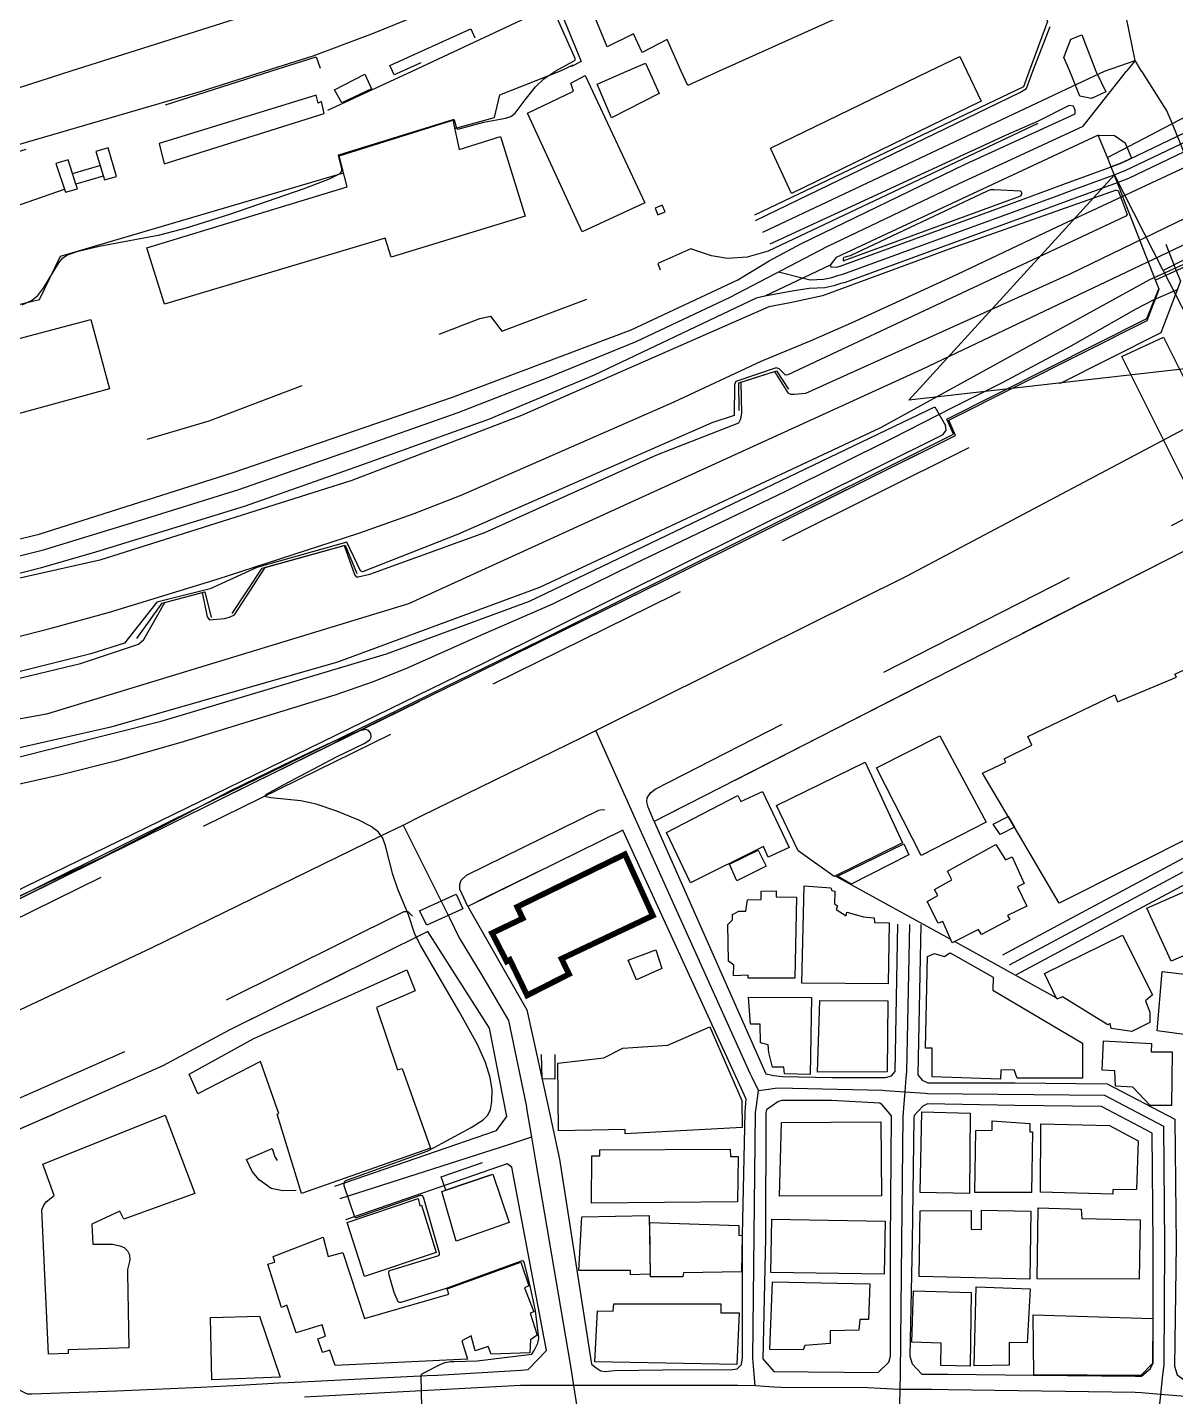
# Model space of a CAD drawing. Header units: millimetres. Extents: x 198785 to 203305, y 542885 to 545889.
# Drawn here: x 199505 to 199706, y 544272.1 to 544511.8 of the extents above; entities that cross this region are included whole.
import ezdxf

# ---------------------------------------------------------------- set-up
doc = ezdxf.new("R2010")
doc.units = ezdxf.units.MM
for name, pattern in [('FENCE_25K', [54.3, 28.7, -9.2, -16.4]), ('HIDDEN_BULD_25K', [28.8, 18.4, -10.4]), ('HIDDEN_IN_25K', [56.5, 36.5, -20])]:
    doc.linetypes.add(name, pattern=pattern)
for name, color, linetype in [('A0013114', 253, 'Continuous'), ('A0013117', 253, 'Continuous'), ('A0013118', 253, 'Continuous'), ('A0023214', 253, 'Continuous'), ('A0023217', 253, 'Continuous'), ('A0033324', 253, 'Continuous'), ('A0033327', 253, 'Continuous'), ('A0043325', 253, 'Continuous'), ('A0073340', 253, 'Continuous'), ('B0014111', 253, 'Continuous'), ('B0014112', 253, 'Continuous'), ('B0014113', 253, 'Continuous'), ('B0014115', 253, 'Continuous'), ('B0014116', 253, 'Continuous'), ('B0024120', 253, 'Continuous'), ('B0024127', 253, 'Continuous'), ('C0052211', 253, 'Continuous'), ('C0052212', 253, 'Continuous'), ('C0076116', 253, 'Continuous'), ('C0076117', 253, 'Continuous'), ('E0022115', 253, 'Continuous'), ('E0032111', 253, 'Continuous'), ('E0042326', 253, 'Continuous'), ('F0017111', 253, 'Continuous'), ('F0047224', 253, 'Continuous')]:
    doc.layers.add(name, color=color, linetype=linetype)

# ---------------------------------------------------------------- blocks, each defined once
blk = doc.blocks.new('E0042326')
at = {"layer": 'E0042326'}
for p, q in [((124.24, 18.72), (174.24, -0.03)), ((124.24, -0.03), (124.24, 18.72)), ((-0.76, -0.03), (124.24, -0.03)), ((174.24, -0.03), (124.24, -18.78)), ((124.24, -0.03), (124.24, -18.78))]:
    blk.add_line(p, q, dxfattribs=at)

msp = doc.modelspace()

# ---------------------------------------------------------------- linework, layer by layer
at = {"layer": 'A0013114'}
for points in [[(199497.13, 544356.09), (199544.59, 544379.61), (199558.8, 544386.59), (199565.74, 544390), (199583.02, 544398.48), (199594.95, 544404.36), (199599.68, 544406.7), (199616.76, 544415.12), (199667.44, 544440.42), (199666.3, 544443.08), (199701, 544460.52), (199703.08, 544466.02), (199702.44, 544467.59), (199694.05, 544489.06), (199692.42, 544492.96)], [(199733.08, 544433.24), (199614.74, 544372.82)], [(199609.21, 544371.3), (199582.13, 544357.96)], [(199575.12, 544353.57), (199540.36, 544336.26), (199528.75, 544330.02), (199498.25, 544316.55)]]:
    msp.add_lwpolyline(points, dxfattribs=at)
at = {"layer": 'A0013117'}
for points in [[(199681.01, 544504.17), (199684.01, 544512.02)], [(199632.48, 544478.05), (199678.73, 544500.47), (199679.86, 544501.16), (199681.01, 544504.17)], [(199681.01, 544504.16), (199681.01, 544504.17)], [(199489.5, 544418.9), (199507.07, 544423.14), (199541.07, 544433.92), (199579.42, 544447.13), (199610.71, 544458.87), (199629.39, 544467.64), (199634.86, 544470.97), (199640.42, 544473.92), (199669.05, 544487.83), (199688.4, 544496.69), (199688.42, 544497.37), (199688.14, 544498.07), (199687.37, 544498.19), (199681.93, 544495.41), (199676.31, 544492.98), (199634.96, 544473.91)], [(199692.42, 544492.96), (199646.57, 544471.56), (199646.3, 544471.22), (199645.55, 544470.19), (199634.09, 544464.76), (199632.59, 544464.41), (199604.2, 544450.96), (199585.71, 544443.2), (199562.52, 544434.85), (199542.99, 544427.99), (199516.97, 544419.98), (199507.29, 544417.19), (199490.36, 544412.87)], [(199675.73, 544349.48), (199732.47, 544379.85), (199734.05, 544380.44), (199734.76, 544380.89), (199735.73, 544381.96), (199736.42, 544383.64), (199736.84, 544392.73), (199736.37, 544426.44), (199733.08, 544433.24)], [(199661.39, 544354.76), (199660.85, 544328.44), (199661.65, 544327.5), (199662.59, 544327.08), (199677.88, 544327.07), (199694.03, 544326.9), (199705.85, 544320.69), (199706.06, 544298.74), (199705.79, 544277.44), (199706.26, 544275.96), (199707.65, 544274.96), (199719.05, 544274.52), (199729.94, 544274.17), (199730.42, 544274.62), (199731.98, 544297.09), (199732.28, 544301.31), (199736.46, 544361.24), (199737.16, 544371.31), (199737.4, 544374.77), (199737.18, 544375.23), (199735.98, 544376.21), (199734.21, 544376.01), (199678.06, 544345.96)], [(199582.13, 544357.96), (199592.46, 544339.82), (199596.04, 544323.43), (199597.86, 544315.06), (199598.16, 544313.68), (199603.74, 544277.81), (199604.57, 544277.14), (199605.38, 544276.64), (199606.16, 544276.54), (199607.76, 544276.69), (199616.23, 544276.84), (199628.43, 544276.9), (199629.23, 544276.97), (199630, 544277.76), (199630.2, 544278.95), (199630.21, 544300.37), (199630.64, 544321.97), (199630.72, 544322.82), (199630.85, 544324.2), (199629.38, 544327.39), (199609.21, 544371.3)], [(199614.74, 544372.82), (199634.26, 544328.63), (199635.67, 544328.36), (199637.17, 544328.16), (199645.83, 544327.97), (199655.2, 544328.02), (199656.28, 544328.31), (199656.88, 544329.05), (199657.39, 544354.84)], [(199558.85, 544308.97), (199587.15, 544318.71), (199588.94, 544321.16), (199585.9, 544336.64), (199575.12, 544353.57)], [(199637, 544323.95), (199636.38, 544323.75), (199634.41, 544322.36), (199634.28, 544321.86), (199634.21, 544299.84), (199633.77, 544278.75), (199635.66, 544276.5), (199653.9, 544276.36), (199655.78, 544278.17), (199656.09, 544279.21), (199656.1, 544299.22), (199656.28, 544321.3), (199654.65, 544323.21), (199654.22, 544323.5), (199645.74, 544323.97), (199637, 544323.95)], [(199662.56, 544323.36), (199661.74, 544322.98), (199660.23, 544321.35), (199660.17, 544320.9), (199659.9, 544299.18), (199659.48, 544279.19), (199659.85, 544277.87), (199661.55, 544276.05), (199663.28, 544276.08), (199666.18, 544276.07), (199681.14, 544275.87), (199698.94, 544275.68), (199699.99, 544275.73), (199701.59, 544277.04), (199702.05, 544278.04), (199702.06, 544298.74), (199701.88, 544318.26), (199693.03, 544322.91), (199677.84, 544323.07), (199662.56, 544323.36)], [(199498.25, 544316.55), (199498.66, 544312.89), (199502.99, 544274.07), (199503.6, 544273.33), (199505.01, 544272.6), (199505.87, 544272.59), (199520.64, 544273.16), (199535.41, 544273.79), (199542.22, 544274.11), (199549.01, 544274.52), (199550.69, 544274.6), (199557.6, 544274.96), (199574.91, 544275.8), (199576.83, 544275.91), (199591.44, 544276.76), (199592.7, 544276.89), (199595.87, 544280.19), (199589.84, 544312.29), (199588.98, 544312.86), (199560.7, 544303.09)]]:
    msp.add_lwpolyline(points, dxfattribs=at)
at = {"layer": 'A0013118'}
for points in [[(199461.36, 544504.19), (199459.67, 544510.12), (199460.47, 544513.67), (199536.04, 544533.67), (199538.9, 544531.64), (199544.72, 544514.32), (199512.61, 544504.19)], [(199596.98, 544523.63), (199565.56, 544510.77), (199554.98, 544506.82), (199546.64, 544504.18)], [(199546.63, 544504.19), (199535.44, 544500.64), (199459.74, 544478.55), (199451.42, 544504.2), (199451.42, 544504.2)], [(199512.61, 544504.19), (199512.61, 544504.19), (199466.09, 544489.17), (199461.36, 544504.2)], [(199512.61, 544504.19), (199512.61, 544504.19)], [(199546.64, 544504.18), (199546.64, 544504.18), (199546.63, 544504.18)], [(199735.08, 544504.16), (199724.6, 544498.68), (199721.35, 544496.85), (199720.11, 544496.12), (199718.94, 544495.55), (199708.93, 544490.73), (199697.73, 544485.38), (199695.77, 544484.65), (199688.41, 544481.92), (199679.23, 544478.54), (199648.18, 544467.19), (199647.42, 544467), (199646.19, 544466.62), (199644.57, 544466.27), (199641.85, 544466.12), (199638.86, 544465.67), (199634.09, 544464.76)], [(199645.55, 544470.19), (199645.67, 544469.92), (199646.61, 544469.88), (199647.29, 544470.06), (199678.19, 544481.36), (199687.37, 544484.74), (199694.68, 544487.45), (199696.56, 544488.15), (199707.63, 544493.44), (199717.78, 544498.33), (199718.7, 544498.77), (199719.85, 544499.45), (199723.17, 544501.32), (199728.6, 544504.16)]]:
    msp.add_lwpolyline(points, dxfattribs=at)
at = {"layer": 'A0023214'}
for points in [[(199700.03, 544504.16), (199700.03, 544504.16), (199698.88, 544506.05), (199697.32, 544513.77), (199676.19, 544564.03), (199651.45, 544626.36), (199628.32, 544684.63), (199621.17, 544703.06), (199619.02, 544708.6), (199614.57, 544720.06)], [(199700.03, 544504.16), (199703.93, 544497.98), (199704.37, 544497.29), (199705.14, 544495.56), (199705.38, 544494.98), (199705.86, 544493.84), (199713.95, 544473.75), (199714.37, 544473.01), (199716.88, 544468.6), (199726.53, 544451.62)], [(199497.67, 544337.04), (199526.87, 544350.77), (199566.86, 544370.28), (199570.79, 544372.19), (199574.03, 544373.79), (199602.18, 544387.6), (199604.54, 544388.76), (199607.09, 544390.03), (199658.86, 544415.79), (199717.24, 544446.71), (199726.53, 544451.62)]]:
    msp.add_lwpolyline(points, dxfattribs=at)
at = {"layer": 'A0023217'}
for points in [[(199693.52, 544504.16), (199693.52, 544504.16), (199698.88, 544506.05), (199697.36, 544504.16)], [(199498.98, 544418.13), (199507.85, 544420.36), (199524.99, 544425.63), (199542.05, 544430.96), (199561.24, 544437.64), (199580.4, 544444.39), (199596.01, 544450.46), (199611.55, 544456.86), (199628.02, 544464.62), (199644.98, 544473.46), (199667.99, 544484.43), (199679.59, 544489.82), (199689.78, 544494.54), (199690.42, 544495.35), (199697.36, 544504.16), (199697.36, 544504.16)], [(199633.72, 544475.98), (199680.65, 544498.12), (199686.96, 544501.08), (199693.52, 544504.17)], [(199633.01, 544325.69), (199631.85, 544328.02), (199631.51, 544328.71), (199613.55, 544368.58), (199611.99, 544372.06), (199604.54, 544388.76)], [(199676.9, 544347.72), (199733.34, 544377.93), (199736.82, 544379.24), (199740.7, 544380.7)], [(199570.79, 544372.19), (199578.88, 544355.93), (199580.62, 544352.45), (199584.74, 544345.61), (199589.24, 544337.98), (199592.31, 544323.16), (199592.45, 544322.29), (199593.24, 544317.57)], [(199659.39, 544354.8), (199658.87, 544329.06), (199658.78, 544327.93), (199658.58, 544325.5)], [(199632.4, 544274.01), (199632.16, 544276.75), (199631.98, 544278.85), (199632.46, 544321.92), (199632.56, 544322.59), (199633.01, 544325.69)], [(199633.01, 544325.69), (199634.32, 544325.88), (199636.33, 544326.17), (199654.71, 544325.77), (199655.18, 544325.74), (199658.58, 544325.5)], [(199658.58, 544325.5), (199658.41, 544323.43), (199658.22, 544321.1), (199658, 544299.2), (199657.75, 544276.2), (199657.71, 544273.36)], [(199658.58, 544325.5), (199662.14, 544325.25), (199662.57, 544325.22), (199693.53, 544324.9), (199703.86, 544319.47), (199704.06, 544298.74), (199703.92, 544277.74), (199703.65, 544275.36), (199703.33, 544272.52)], [(199593.24, 544317.57), (199589.43, 544316.25), (199559.72, 544306.76)], [(199593.24, 544317.57), (199593.89, 544313.69), (199599.61, 544280.2), (199600.17, 544276.74), (199600.6, 544274.09)], [(199600.6, 544274.09), (199593.02, 544274.09), (199591.34, 544274.09), (199557.84, 544272.27), (199553.53, 544272.05)], [(199632.4, 544274.01), (199629.37, 544274.07), (199628.33, 544274.1), (199606.28, 544274.08), (199600.6, 544274.09)], [(199600.6, 544274.09), (199601.09, 544271.1), (199601.85, 544266.44), (199605.72, 544245.51), (199608.51, 544226.44), (199610.17, 544207.08), (199611.77, 544187.97), (199612.05, 544185.52), (199612.62, 544180.5)], [(199657.71, 544273.36), (199654.25, 544273.53), (199652.13, 544273.64), (199636.96, 544273.72), (199635.64, 544273.8), (199632.4, 544274.01)], [(199657.71, 544273.36), (199657.68, 544270.81), (199657.63, 544267.34), (199656.61, 544214.56), (199655.73, 544161.08), (199655.57, 544159.53), (199655.16, 544155.43)], [(199703.33, 544272.52), (199700.04, 544272.78), (199698.88, 544272.87), (199666.15, 544273.32), (199663.28, 544273.36), (199661.17, 544273.36), (199657.71, 544273.36)], [(199703.33, 544272.52), (199703.02, 544269.73), (199702.77, 544267.49), (199702.45, 544212.52), (199701.93, 544156.66), (199701.26, 544154.39), (199699.91, 544149.83)], [(199734.13, 544271.34), (199729.95, 544271.46), (199709.27, 544272.04), (199707.67, 544272.17), (199703.33, 544272.52)]]:
    msp.add_lwpolyline(points, dxfattribs=at)
at = {"layer": 'A0033324', "linetype": 'HIDDEN_IN_25K', "flags": 128}
for points in [[(199696.56, 544488.15), (199694.68, 544487.45), (199694.05, 544489.06), (199692.42, 544492.96), (199695.27, 544492.94), (199697.18, 544491.64), (199698.29, 544488.97), (199696.56, 544488.15)], [(199502.04, 544355.17), (199499.98, 544354.79), (199498.65, 544354.79), (199495.9, 544355.61), (199497.13, 544356.09), (199544.59, 544379.61), (199583.02, 544398.48), (199616.76, 544415.12), (199667.44, 544440.42), (199666.3, 544443.08), (199701, 544460.52), (199703.08, 544466.02), (199702.44, 544467.59), (199695.77, 544484.65), (199697.73, 544485.38), (199699.44, 544486.2), (199699.82, 544485.27), (199706.15, 544469.08), (199706.83, 544467.43), (199703.39, 544458.37), (199674.14, 544443.62), (199671.31, 544439), (199618.09, 544412.44), (199584.34, 544395.79), (199545.91, 544376.92), (199502.04, 544355.17)], [(199619.25, 544375.12), (199614.74, 544372.82), (199613.66, 544375.33), (199613.43, 544376.23), (199613.52, 544376.97), (199614.07, 544377.84), (199614.87, 544378.5), (199728.54, 544436.53), (199729.17, 544436.75), (199729.91, 544436.75), (199730.83, 544436.42), (199733.08, 544433.24), (199619.25, 544375.12)], [(199585.22, 544359.48), (199582.13, 544357.96), (199580.72, 544360.94), (199580.72, 544361.77), (199580.94, 544362.53), (199581.86, 544363.4), (199605.02, 544374.81), (199605.58, 544374.89), (199606.11, 544374.85), (199606.92, 544374.34), (199609.21, 544371.3), (199585.22, 544359.48)], [(199502.97, 544318.63), (199498.25, 544316.55), (199497.98, 544319.91), (199498.31, 544321.64), (199498.94, 544322.26), (199500.43, 544322.98), (199500.95, 544323.2), (199526.55, 544334.51), (199538.06, 544340.7), (199570.5, 544356.85), (199570.94, 544357.05), (199571.64, 544357.05), (199575.12, 544353.57), (199540.36, 544336.26), (199528.75, 544330.02), (199502.97, 544318.63)]]:
    msp.add_lwpolyline(points, dxfattribs=at)
at = {"layer": 'A0033327'}
msp.add_lwpolyline([(199636.5, 544469.04), (199640.61, 544467.99), (199642, 544467.63), (199644.37, 544467.76), (199645.81, 544468.08), (199647.02, 544468.44), (199647.73, 544468.63), (199678.71, 544479.95), (199685.27, 544482.36), (199687.89, 544483.33), (199695.22, 544486.05), (199697.14, 544486.76), (199706.84, 544491.4), (199708.28, 544492.08), (199716.56, 544496.07)], dxfattribs=at)
at = {"layer": 'A0043325'}
for points in [[(199687.5, 544504.16), (199686.44, 544506.56), (199687.62, 544509.78), (199689.56, 544510.51), (199692.04, 544504.16), (199692.04, 544504.16)], [(199692.04, 544504.17), (199693.78, 544500.55), (199691.25, 544499.37), (199689.24, 544499.81), (199687.5, 544504.17), (199687.5, 544504.17)], [(199716.94, 544431.44), (199709.62, 544428.05), (199696.6, 544454.2), (199703.88, 544457.6), (199716.94, 544431.44)], [(199581.23, 544357.52), (199574.93, 544354.65), (199573.66, 544357.2), (199580.06, 544360.1), (199581.23, 544357.52)]]:
    msp.add_lwpolyline(points, dxfattribs=at)
at = {"layer": 'A0073340'}
msp.add_lwpolyline([(199726.09, 544478.34), (199702.44, 544467.59), (199694.05, 544489.06), (199716.71, 544500.9), (199726.09, 544478.34)], dxfattribs=at)
at = {"layer": 'B0014111'}
for points in [[(199619.47, 544504.17), (199619.47, 544504.17), (199616.98, 544509.7), (199612.6, 544507.43), (199611.12, 544510.71), (199606.48, 544508.43), (199603.31, 544516.2), (199612.17, 544520.24), (199612.03, 544520.59), (199639.78, 544533.34), (199639.95, 544533.01), (199640.92, 544533.49), (199649.23, 544515.22), (199648.35, 544514.74), (199648.54, 544514.29), (199626.12, 544504.17), (199626.12, 544504.17)], [(199609.93, 544504.17), (199609.93, 544504.17), (199613.21, 544505.6), (199613.85, 544504.17)], [(199662.84, 544504.17), (199662.84, 544504.17), (199668.21, 544506.77), (199669.45, 544504.17), (199669.45, 544504.16)], [(199613.09, 544481.13), (199602.13, 544476.05), (199592.53, 544496.81), (199600.58, 544500.69), (199600.11, 544502.05), (199602.62, 544503.43), (199613.09, 544481.13)], [(199613.85, 544504.18), (199613.85, 544504.18), (199615.59, 544500.28), (199607.26, 544496.02), (199604.75, 544501.91), (199609.93, 544504.18)], [(199626.12, 544504.17), (199620.59, 544501.68), (199619.47, 544504.18)], [(199669.45, 544504.17), (199671.94, 544498.91), (199638.75, 544482.77), (199635.06, 544490.68), (199662.84, 544504.17)], [(199579.47, 544495.61), (199580.61, 544490.45), (199587.8, 544492.73), (199592.14, 544478.78), (199568.72, 544471.59), (199567.67, 544474.92), (199529, 544463.36), (199525.94, 544473.27), (199561, 544483.93), (199559.59, 544489.33), (199579.47, 544495.61)], [(199492.01, 544462.61), (199493.82, 544454.8), (199516.16, 544460.7), (199519.42, 544448.54), (199477.98, 544437.24), (199475.03, 544448.27), (199473.54, 544448.09), (199471.3, 544456.89), (199492.01, 544462.61)], [(199710.51, 544400.78), (199716.43, 544388.63), (199716.86, 544388.86), (199722.54, 544377.07), (199685.62, 544358.49), (199677.78, 544371.82), (199672.21, 544381.3), (199676.29, 544383.18), (199675.99, 544383.78), (199680.84, 544386.2), (199680.14, 544387.67), (199695.33, 544394.99), (199695.83, 544393.75), (199706.12, 544398.06), (199705.86, 544398.59), (199710.51, 544400.78)], [(199672.8, 544372.7), (199661.46, 544366.85), (199653.64, 544382.22), (199664.69, 544387.84), (199672.8, 544372.7)], [(199658.21, 544369.09), (199646.25, 544363.19), (199639.94, 544367.69), (199636.11, 544375.64), (199651.64, 544383.2), (199658.21, 544369.09)], [(199633.68, 544378.06), (199638.33, 544368.26), (199634.7, 544366.55), (199633.88, 544368.41), (199621.08, 544362.05), (199616.88, 544370.87), (199629.38, 544377.36), (199629.91, 544376.31), (199633.68, 544378.06)], [(199659.3, 544366.96), (199649.19, 544361.86), (199646.79, 544363.25), (199658.42, 544368.93), (199659.3, 544366.96)], [(199639.62, 544359.54), (199639.32, 544345.41), (199631.2, 544345.39), (199631.18, 544345.89), (199628.6, 544345.8), (199628.65, 544347.69), (199627.74, 544348.38), (199627.59, 544354.77), (199628.44, 544355.62), (199628.46, 544356.56), (199629.53, 544357.12), (199630.76, 544357.1), (199631.06, 544359.09), (199633.45, 544359.17), (199633.46, 544360.6), (199636.07, 544360.65), (199636.05, 544359.64), (199639.62, 544359.54)], [(199566.11, 544340.27), (199569.81, 544329.32), (199570.63, 544329.59), (199575.55, 544315.6), (199552.98, 544307.67), (199548.74, 544321.59), (199549.01, 544321.67), (199548.78, 544322.33), (199545.81, 544330.78), (199534.88, 544325.14), (199533.33, 544328.58), (199544.63, 544334.83), (199571.41, 544346.84), (199572.89, 544343.19), (199566.11, 544340.27)], [(199630.12, 544319.26), (199609.67, 544318.14), (199609.67, 544318.9), (199597.98, 544318.63), (199597.85, 544330.48), (199605.93, 544331.43), (199609.22, 544333.12), (199617.12, 544333.63), (199624.49, 544336.86), (199630.08, 544323.97), (199630.12, 544319.26)], [(199628.02, 544315.45), (199628.06, 544314.16), (199629.41, 544314.15), (199629.31, 544306.22), (199603.77, 544306.01), (199603.84, 544314.28), (199605.23, 544314.26), (199605.21, 544315.31), (199628.02, 544315.45)], [(199578.24, 544308.25), (199586.04, 544310.91), (199586.48, 544311.07), (199589.32, 544302.63), (199580.09, 544299.36), (199577.58, 544308.02), (199578.24, 544308.25)], [(199573.43, 544306.84), (199573.7, 544305.52), (199573.98, 544305.63), (199576.56, 544297.35), (199564.05, 544293.16), (199561.02, 544302.61), (199573.43, 544306.84)], [(199670.18, 544290.37), (199670.03, 544277.48), (199664.91, 544277.59), (199664.95, 544281.48), (199659.83, 544281.68), (199660.1, 544290.66), (199670.18, 544290.37)], [(199680.55, 544291), (199680.03, 544281.55), (199676.84, 544281.61), (199676.83, 544277.65), (199670.71, 544277.53), (199671.1, 544291.36), (199680.55, 544291)], [(199549.28, 544275.51), (199537.28, 544275.07), (199537.08, 544285.99), (199545.65, 544286.19), (199549.28, 544275.51)], [(199701.91, 544277.94), (199699.92, 544275.85), (199681.19, 544275.94), (199681.05, 544286.46), (199701.97, 544285.82), (199701.91, 544277.94)]]:
    msp.add_lwpolyline(points, dxfattribs=at)
at = {"layer": 'B0014111', "const_width": 1}
msp.add_lwpolyline([(199598.51, 544348.79), (199599.82, 544346.09), (199592.49, 544342.37), (199589.47, 544348.61), (199588.91, 544348.3), (199586.34, 544353.27), (199591.71, 544355.84), (199590.75, 544357.87), (199609.6, 544367.08), (199614.49, 544356.34), (199598.51, 544348.79)], dxfattribs=at)
at = {"layer": 'B0014112'}
for points in [[(199674.5, 544368.76), (199676.23, 544366.09), (199677.38, 544366.61), (199679.5, 544361.94), (199678.3, 544361.37), (199679.95, 544357.99), (199676.59, 544356.34), (199676.96, 544355.64), (199672.02, 544353.03), (199671.46, 544353.89), (199666.86, 544351.6), (199665.23, 544355.3), (199664.4, 544355.04), (199662.51, 544358.82), (199664.35, 544359.85), (199663.77, 544360.93), (199666.84, 544362.58), (199666.04, 544364.12), (199674.5, 544368.76)], [(199705.39, 544332.46), (199705.24, 544323.09), (199701.53, 544323.12), (199698.52, 544326.28), (199695.49, 544326.49), (199695.37, 544329.18), (199693.11, 544329.27), (199693.35, 544334.41), (199701.75, 544333.97), (199701.69, 544332.47), (199705.39, 544332.46)], [(199641.09, 544281.07), (199640.81, 544280.29), (199634.96, 544280.35), (199635.44, 544292.22), (199652.49, 544291.85), (199652.22, 544285.63), (199650.7, 544285.61), (199650.56, 544283.78), (199645.53, 544283.66), (199645.53, 544281.4), (199641.09, 544281.07)]]:
    msp.add_lwpolyline(points, dxfattribs=at)
at = {"layer": 'B0014113'}
for points in [[(199716.89, 544358.63), (199717.05, 544357.71), (199717.48, 544357.83), (199717.84, 544356.29), (199716.36, 544355.44), (199716.41, 544354.88), (199715.46, 544354.95), (199714.3, 544353.02), (199713.54, 544352.61), (199713.62, 544351.99), (199705.19, 544348.34), (199700.97, 544357.64), (199716.97, 544364.73), (199718.41, 544361.03), (199718, 544359.09), (199716.89, 544358.63)], [(199646.56, 544357.43), (199648.33, 544356.28), (199648.44, 544356.96), (199651.34, 544356.1), (199653.24, 544355.95), (199653.27, 544355.12), (199655.86, 544355.09), (199655.69, 544344.38), (199640.55, 544344.52), (199640.98, 544361.53), (199645.62, 544361.22), (199645.82, 544360.71), (199646.32, 544360.64), (199646.3, 544358.4), (199646.8, 544358.06), (199646.56, 544357.43)], [(199701.92, 544342.45), (199700.7, 544341.44), (199701.49, 544339.45), (199701.5, 544337.61), (199698.31, 544336.03), (199694.69, 544336.57), (199694.54, 544337.47), (199694.13, 544337.22), (199686.17, 544342.12), (199685.2, 544341.69), (199683.04, 544346.2), (199696.7, 544352.9), (199701.92, 544342.45)], [(199716.36, 544345.03), (199715.74, 544334.43), (199702.75, 544336.16), (199703.66, 544346.57), (199716.36, 544345.03)], [(199642.25, 544342), (199642.04, 544328.5), (199637.54, 544328.65), (199637.43, 544329.81), (199635.42, 544329.81), (199634.81, 544332.4), (199634.7, 544333.71), (199633.33, 544334.09), (199633.25, 544337.36), (199631.57, 544337.35), (199631.24, 544342.06), (199642.25, 544342)], [(199655.62, 544341.42), (199655.53, 544328.98), (199643.31, 544328.95), (199643.73, 544341.5), (199655.62, 544341.42)], [(199534.32, 544307.66), (199521.92, 544303.22), (199521.19, 544304.59), (199516.31, 544302.34), (199516.5, 544298.81), (199519.94, 544298.81), (199521.18, 544298.53), (199521.98, 544298.22), (199522.57, 544297.62), (199522.87, 544296.94), (199522.96, 544295.99), (199522.57, 544294.39), (199522.55, 544293.76), (199522.79, 544280.64), (199512.16, 544280.32), (199512.17, 544279.67), (199508.73, 544279.54), (199507.57, 544304.8), (199507.89, 544305.63), (199508.34, 544306.25), (199509.69, 544307.31), (199507.75, 544312.85), (199529.15, 544321.38), (199534.32, 544307.66)], [(199670.05, 544321.73), (199669.89, 544307.7), (199661.28, 544307.88), (199661.54, 544321.99), (199670.05, 544321.73)], [(199680.94, 544318.48), (199680.74, 544307.87), (199670.86, 544307.88), (199671, 544318.74), (199673.87, 544318.76), (199673.9, 544320.38), (199680.45, 544319.95), (199680.49, 544318.51), (199680.94, 544318.48)], [(199654.37, 544320.25), (199654.51, 544307.26), (199636.66, 544307.2), (199636.99, 544320.1), (199654.37, 544320.25)], [(199695.01, 544308.34), (199694.98, 544307.59), (199682.35, 544307.92), (199682.41, 544319.87), (199694.41, 544319.62), (199699.42, 544316.92), (199699.14, 544308.41), (199695.01, 544308.34)], [(199614.05, 544293.54), (199610.56, 544293.46), (199610.58, 544294.22), (199601.55, 544294.2), (199602.08, 544303.6), (199613.82, 544303.85), (199614.05, 544293.54)], [(199680.65, 544304.61), (199680.45, 544292.68), (199661.12, 544293.14), (199661.29, 544304.65), (199670.18, 544304.73), (199670.18, 544301.43), (199671.99, 544301.39), (199672.01, 544304.77), (199680.65, 544304.61)], [(199699.79, 544303.07), (199699.61, 544292.66), (199681.76, 544292.74), (199681.93, 544305.16), (199689.47, 544304.97), (199689.6, 544303.29), (199699.79, 544303.07)], [(199619.85, 544293.81), (199619.75, 544293.11), (199614.07, 544293.12), (199613.94, 544302.62), (199629.52, 544302.06), (199629.54, 544300.37), (199630.15, 544300.33), (199630.02, 544293.98), (199619.85, 544293.81)], [(199655.14, 544302.87), (199655, 544293.57), (199635.14, 544293.88), (199635.33, 544303.17), (199655.14, 544302.87)], [(199556.79, 544300.04), (199557.64, 544296.68), (199560.23, 544297.36), (199564.03, 544285.82), (199578.79, 544290.07), (199578.48, 544290.97), (199591.41, 544295.68), (199592.79, 544291.52), (199592.05, 544291.16), (199593.69, 544286.95), (199593.01, 544286.72), (199594.23, 544282.86), (199593.1, 544282.05), (199592.95, 544279.81), (199586.2, 544279.53), (199585.67, 544280.88), (199583.41, 544280.17), (199582.68, 544282.74), (199581.05, 544281.92), (199582.06, 544278.71), (199558.88, 544277.6), (199557.96, 544280.28), (199556.7, 544279.83), (199555.85, 544282.25), (199557.2, 544282.7), (199556.62, 544284.72), (199552.04, 544283.3), (199550.46, 544288.11), (199549.52, 544287.73), (199547.11, 544295.32), (199548.35, 544295.65), (199548.06, 544296.66), (199556.79, 544300.04)], [(199626.4, 544288.35), (199626.39, 544286.81), (199629.59, 544286.79), (199629.22, 544277.74), (199604.36, 544278.24), (199604.79, 544287.12), (199607.55, 544287.1), (199607.66, 544288.36), (199626.4, 544288.35)]]:
    msp.add_lwpolyline(points, dxfattribs=at)
at = {"layer": 'B0014115'}
msp.add_lwpolyline([(199666.55, 544349.81), (199674.08, 544345.58), (199673.97, 544343.28), (199689.66, 544333.99), (199689.7, 544327.87), (199678.24, 544327.86), (199677.75, 544329.32), (199675.41, 544329.26), (199675.34, 544327.73), (199663.36, 544328.13), (199663.35, 544333.12), (199662.19, 544333.12), (199662.57, 544349.15), (199663.77, 544349.72), (199665.46, 544349.15), (199666.55, 544349.81)], dxfattribs=at)
at = {"layer": 'B0014116', "linetype": 'HIDDEN_BULD_25K', "flags": 128}
for points in [[(199568.91, 544504.18), (199568.91, 544504.18), (199568.48, 544505.19), (199582.64, 544511.6), (199583.34, 544509.97), (199570.65, 544504.18)], [(199565.27, 544501.07), (199560.05, 544498.63), (199558.75, 544500.88), (199564.1, 544503.66), (199565.27, 544501.07)], [(199570.65, 544504.18), (199570.65, 544504.18), (199569.2, 544503.52), (199568.91, 544504.18)], [(199677.76, 544371.82), (199675.27, 544370.53), (199674.08, 544372.34), (199676.66, 544373.69), (199677.76, 544371.82)], [(199634.33, 544364.98), (199629.21, 544362.42), (199627.93, 544365.32), (199632.94, 544367.81), (199634.33, 544364.98)], [(199552.08, 544308.19), (199549.74, 544308.15), (199547.71, 544308.58), (199545.59, 544310.06), (199544.34, 544311.52), (199543.4, 544313.63), (199547.85, 544315.57), (199548.32, 544314.11), (199548.86, 544313.27), (199550.01, 544312.83), (199551.35, 544312.75), (199552.08, 544308.19)], [(199586.04, 544310.91), (199578.24, 544308.25), (199577.46, 544310.62), (199585.28, 544313.34), (199586.04, 544310.91)]]:
    msp.add_lwpolyline(points, dxfattribs=at)
at = {"layer": 'B0024120', "linetype": 'FENCE_25K', "flags": 128}
for points in [[(199572.39, 544504.18), (199597.78, 544516.08)], [(199547.65, 544504.18), (199555.59, 544506.71), (199556.28, 544504.68)], [(199487.01, 544476.48), (199485.11, 544484.27), (199547.65, 544504.18), (199547.65, 544504.19)], [(199557.62, 544497.34), (199572.39, 544504.18), (199572.39, 544504.18)], [(199502.67, 544480.45), (199511.52, 544483.49)], [(199471.93, 544454.35), (199452.2, 544448.33), (199450.04, 544442.05), (199449.31, 544441.16), (199448.63, 544440.83), (199447.03, 544440.49), (199445.5, 544440.47), (199428.83, 544444.81), (199427.36, 544445.24), (199426.82, 544445.12), (199426.05, 544444.72), (199425.56, 544444), (199424.27, 544439.85), (199462.83, 544427.8), (199470.39, 544427.21), (199488.19, 544429.26), (199505.11, 544433.6), (199536.84, 544442.98), (199584.24, 544460.86), (199586.06, 544461.26), (199588.05, 544458.65), (199615.97, 544469.14), (199615.6, 544470.4), (199620.94, 544472.74)]]:
    msp.add_lwpolyline(points, dxfattribs=at)
at = {"layer": 'B0024127'}
msp.add_lwpolyline([(199615.35, 544479.03), (199616.62, 544479.55), (199616.15, 544480.69), (199614.88, 544480.17), (199615.35, 544479.03)], dxfattribs=at)
at = {"layer": 'C0052211'}
for points in [[(199598.22, 544504.18), (199600.54, 544505.26)], [(199579.79, 544494.13), (199586.8, 544496.05), (199587.69, 544500.06), (199598.22, 544504.18)], [(199598.22, 544504.17), (199598.22, 544504.18), (199598.22, 544504.18)], [(199492.51, 544460.71), (199507.13, 544464.2), (199510.85, 544471.77), (199560.37, 544486.36)], [(199695.57, 544483.36), (199666.33, 544473.04), (199644.19, 544464.82), (199638.5, 544463.61), (199634.81, 544462.94), (199591.52, 544443.87), (199561.83, 544432.54), (199517.69, 544418.57), (199495.07, 544413.49), (199485.84, 544411.47), (199477.39, 544411.13), (199469.58, 544411.34), (199463.57, 544412.67)], [(199674.23, 544483.41), (199673.6, 544483.41), (199673.02, 544483.19), (199649.01, 544471.87), (199647.92, 544471.54), (199647.78, 544471.3), (199647.81, 544470.96)], [(199497.23, 544356.56), (199530.5, 544373.08), (199594.98, 544404.6), (199667.14, 544440.61), (199665.93, 544443.25), (199700.96, 544460.9), (199703.02, 544466.07)], [(199132.99, 544403.16), (199133.34, 544402.75), (199169.78, 544418.79), (199216.3, 544437.47), (199223.25, 544439.8), (199234.08, 544441.42), (199248.33, 544441.85), (199263.45, 544441.45), (199276.22, 544438.99), (199296.68, 544432.38), (199433.26, 544381), (199495.33, 544357.59), (199496.45, 544357.59), (199497.46, 544357.95), (199585.08, 544400.65), (199665.32, 544440.56), (199665.85, 544441.3), (199665.7, 544442.14)]]:
    msp.add_lwpolyline(points, dxfattribs=at)
at = {"layer": 'C0052212'}
for points in [[(199695.57, 544483.36), (199695.92, 544483.29), (199697.5, 544479.11), (199697.27, 544478.79), (199638.1, 544451), (199637.69, 544450.98), (199636.6, 544452.06), (199636.08, 544452.25), (199628.99, 544449.86), (199628.77, 544449.28), (199628.72, 544443.9), (199624.84, 544442.62), (199580.28, 544423.08), (199563.65, 544416.5), (199563.31, 544416.67), (199560.96, 544421.71), (199545.17, 544417.28), (199537.03, 544413.53), (199527.71, 544411.21), (199522.05, 544404.05), (199516.15, 544402.19), (199488.23, 544395.21)], [(199647.81, 544470.96), (199678.9, 544482.35), (199679.06, 544482.65), (199679.06, 544482.92), (199678.84, 544483.19), (199674.23, 544483.41)], [(199132.99, 544403.16), (199131.08, 544412.09), (199131.45, 544412.68), (199182.42, 544432.46), (199211.2, 544442.97), (199236.7, 544448.35), (199252.72, 544449.14), (199270.27, 544447.27), (199295.14, 544440.75), (199326.86, 544429.14), (199395.63, 544402.83), (199415.34, 544395.23), (199447.43, 544380.85), (199455.07, 544379.57), (199460.99, 544379.03), (199476.6, 544378.61), (199485.05, 544379.49), (199528.43, 544390.37), (199567.86, 544402.16), (199592.89, 544411.38), (199663.82, 544445.42), (199665.7, 544442.14)]]:
    msp.add_lwpolyline(points, dxfattribs=at)
at = {"layer": 'C0076116'}
for points in [[(199629.59, 544444.77), (199629.56, 544449.59), (199636.11, 544451.69), (199638.23, 544448.52)], [(199540.88, 544409.24), (199546.11, 544417.15), (199560.67, 544421.19), (199562.71, 544416.24)], [(199524.17, 544404.88), (199528.61, 544411.02), (199536.09, 544413.01), (199537.17, 544408.54)]]:
    msp.add_lwpolyline(points, dxfattribs=at)
at = {"layer": 'C0076117'}
for points in [[(199555.57, 544499.95), (199528.11, 544491.52), (199528.97, 544487.98), (199556.96, 544496.77), (199556.48, 544498.84), (199555.94, 544498.6), (199555.57, 544499.95)], [(199519.15, 544490.73), (199517, 544490.09), (199518.51, 544485.17), (199520.65, 544485.74), (199519.15, 544490.73)], [(199512.92, 544486.25), (199512.14, 544488.64), (199510.01, 544488.04), (199511.68, 544483), (199513.8, 544483.55), (199513.52, 544484.4)], [(199512.92, 544486.25), (199517.73, 544487.68)], [(199513.52, 544484.4), (199512.92, 544486.25)], [(199518.31, 544485.8), (199513.52, 544484.4)], [(199611.64, 544345.07), (199610.17, 544348.53), (199615.01, 544350.32), (199616.07, 544347.06), (199611.64, 544345.07)], [(199597.32, 544332.03), (199597.33, 544327.68), (199595.11, 544327.76), (199595.01, 544332.03)]]:
    msp.add_lwpolyline(points, dxfattribs=at)
at = {"layer": 'E0022115'}
msp.add_lwpolyline([(199771.35, 544504.15), (199771.35, 544504.15), (199661.54, 544451.93), (199571.74, 544410.94), (199508.38, 544391.59), (199482.05, 544386.89), (199465.31, 544386.85), (199455.26, 544387.32), (199449.17, 544388.14), (199441.24, 544390.81), (199380.35, 544414.61), (199296.92, 544447.36), (199276.45, 544452.9), (199261.57, 544455.5), (199251.04, 544456.49), (199244.36, 544456.49), (199234.72, 544454.96), (199205.62, 544446.96)], dxfattribs=at)
at = {"layer": 'E0032111'}
for points in [[(199782.07, 544504.15), (199779.46, 544502.96), (199749.56, 544488.87), (199726.46, 544478.89), (199701.41, 544467.65), (199654.35, 544441.73), (199594.63, 544413.76), (199559.29, 544400.68), (199519.61, 544389.33), (199479.37, 544380.25), (199471.79, 544379.77), (199463.08, 544380), (199450.64, 544381.21), (199443.62, 544383.47), (199415.55, 544396.8), (199372.71, 544413.15), (199329.52, 544430.05), (199297.55, 544442.87), (199280.82, 544447.5), (199266.39, 544449.96), (199251.63, 544451.04), (199242.72, 544450.97), (199227.92, 544448.55), (199216.08, 544445.69)], [(199490.94, 544394.9), (199514.33, 544400.46), (199524.49, 544403.86), (199525.43, 544404.67), (199529.07, 544411.14), (199535.63, 544412.89), (199536.51, 544408.62), (199536.91, 544408.1), (199539.53, 544408.37), (199540.39, 544408.61), (199541.27, 544409), (199546.64, 544417.3), (199560.46, 544421.13), (199562.28, 544416.06), (199562.54, 544415.63), (199562.92, 544415.63), (199564.95, 544416.14), (199585.06, 544423.41), (199615.21, 544436.99), (199629.57, 544442.63), (199629.9, 544443.33), (199630.07, 544444.28), (199629.94, 544449.72), (199635.81, 544451.59), (199638.11, 544447.88), (199638.56, 544447.65), (199639.23, 544447.61), (199641.27, 544447.8), (199687.54, 544468.71), (199726.19, 544487.4)]]:
    msp.add_lwpolyline(points, dxfattribs=at)
at = {"layer": 'F0017111'}
for points, elevation in [([(199597.37, 544504.17), (199597.37, 544504.18), (199600.48, 544505.86), (199600.87, 544506.13), (199600.92, 544506.41), (199597.34, 544514.41)], 10), ([(199496.16, 544403.35), (199509.2, 544406.65), (199519.37, 544409.49), (199538.25, 544415.24), (199546.9, 544418.03), (199563.01, 544423.3), (199572.74, 544426.75), (199580.97, 544429.97), (199593.61, 544435.47), (199618.25, 544446.29), (199633.47, 544453.39), (199642.21, 544457.03), (199649.27, 544460.1), (199667.84, 544468.61), (199685.39, 544477.01), (199710.41, 544488.67), (199719.19, 544492.64), (199727.79, 544496.13), (199734.29, 544499.08), (199744.56, 544504.13)], 10), ([(199504.11, 544463.28), (199505.76, 544464.02), (199506.83, 544464.9), (199507.93, 544466.28), (199510.55, 544470.62), (199511.24, 544471.48), (199512.06, 544472.01), (199513.92, 544472.68), (199517.61, 544473.53), (199528.22, 544475.53), (199532.9, 544476.73), (199540.48, 544479.13), (199553.48, 544483.62), (199557.93, 544485.34), (199559.75, 544486.28), (199559.93, 544486.48), (199560.07, 544486.79), (199560.04, 544487.05), (199559.48, 544489.41), (199559.47, 544489.49), (199559.55, 544489.55), (199579.54, 544495.73), (199579.64, 544495.73), (199579.74, 544495.68), (199580.13, 544494.22), (199580.18, 544494.14), (199580.26, 544494.07), (199580.39, 544494.01), (199584.92, 544495.24), (199588.7, 544495.94), (199589.64, 544496.24), (199590.4, 544496.82), (199592.16, 544499.14), (199593.93, 544501.41), (199595.43, 544502.83), (199597.31, 544504.14)], 10), ([(199597.31, 544504.14), (199597.37, 544504.18)], 10), ([(199706.38, 544465.98), (199702.18, 544464.12), (199699, 544462.52), (199687.64, 544456.03), (199675.64, 544449.59), (199667.01, 544445.28), (199656.36, 544439.87), (199637.71, 544430.59), (199611.15, 544417.86), (199596.92, 544410.89), (199583.92, 544405.19), (199571.52, 544399.63), (199565.55, 544397.26), (199558.85, 544394.94), (199531.7, 544386.61), (199520.42, 544383.39), (199510.94, 544381.01), (199496.9, 544377.84)], 10), ([(199574.04, 544270.3), (199573.92, 544275.74), (199574.03, 544276.02), (199574.17, 544276.15), (199577.4, 544277.83), (199578.17, 544278.08), (199579.07, 544278.25), (199579.74, 544278.3), (199583.77, 544278.39), (199593.29, 544279.58), (199593.74, 544280.2), (199594.34, 544281.48), (199594.55, 544282.36), (199593.94, 544287.14), (199593.05, 544291.54), (199592, 544295.68), (199591.83, 544295.84), (199591.67, 544295.87), (199591.47, 544295.85), (199578.3, 544291.06), (199570.38, 544288.61), (199570.15, 544288.61), (199569.91, 544288.72), (199569.24, 544290.33), (199568.37, 544293.37), (199568.26, 544293.99), (199568.32, 544294.14), (199568.44, 544294.22), (199577.01, 544296.83), (199577.15, 544297.03), (199577.15, 544297.22), (199574.38, 544307.03), (199574.16, 544307.28), (199574.02, 544307.35), (199573.79, 544307.35), (199562.56, 544303.41), (199562.45, 544303.41), (199562.32, 544303.55), (199560.48, 544309.03), (199560.52, 544309.71), (199560.76, 544309.94), (199574.97, 544315.11), (199576.21, 544315.73), (199582.71, 544319.24), (199584.8, 544320.6), (199585.62, 544321.42), (199586.09, 544322.4), (199586.33, 544323.8), (199586.35, 544325.83), (199586.02, 544328), (199585.21, 544330.62), (199583.81, 544333.8), (199580.62, 544339.56), (199573.87, 544351.05), (199572.85, 544353.08), (199571.74, 544356.49), (199569.85, 544360.94), (199568.97, 544363.52), (199567.73, 544368.57), (199567.21, 544369.92), (199566.45, 544370.94), (199565.18, 544371.92), (199563.02, 544373.06), (199559.17, 544374.64), (199555.55, 544375.87), (199552.89, 544376.43), (199547.65, 544376.94), (199546.79, 544377.15), (199546.67, 544377.35), (199546.89, 544377.61), (199549.86, 544379.23), (199559.15, 544384.14), (199563.94, 544386.49), (199564.97, 544387.13), (199565.21, 544387.56), (199565.12, 544388.22), (199564.75, 544388.76), (199564.27, 544388.91), (199562.97, 544388.62), (199557.43, 544386.31), (199549.82, 544382.67), (199540.47, 544378.15), (199525.39, 544370.24), (199518.11, 544366.53), (199502.78, 544359.36)], 20)]:
    msp.add_lwpolyline(points, dxfattribs=dict(at, elevation=elevation))
at = {"layer": 'F0047224'}
for points in [[(199668.28, 544550.22), (199657.43, 544545.53), (199657.8, 544544.34), (199597.6, 544516.52), (199601.97, 544505.85), (199600.23, 544504.97)], [(199675.28, 544533.68), (199683.57, 544512.9), (199680.35, 544504.17)], [(199680.35, 544504.17), (199680.35, 544504.17), (199679.35, 544501.45), (199632.28, 544478.98)], [(199680.35, 544504.17), (199680.35, 544504.16)], [(199681.87, 544495.04), (199634.65, 544472.65), (199631.02, 544471.59), (199627.54, 544471.38), (199624.73, 544471.83), (199622.65, 544472.53), (199621.15, 544473.05), (199615.36, 544470.48), (199615.79, 544469.37)], [(199666.62, 544352.16), (199646.45, 544363.24)], [(199685.06, 544341.96), (199667.27, 544351.8)]]:
    msp.add_lwpolyline(points, dxfattribs=at)

# ---------------------------------------------------------------- block references
at = {"layer": 'E0042326', "rotation": 206.9999999999999}
msp.add_blockref('E0042326', (199814.54, 544525.67), dxfattribs=at)

doc.saveas('drawing.dxf')
